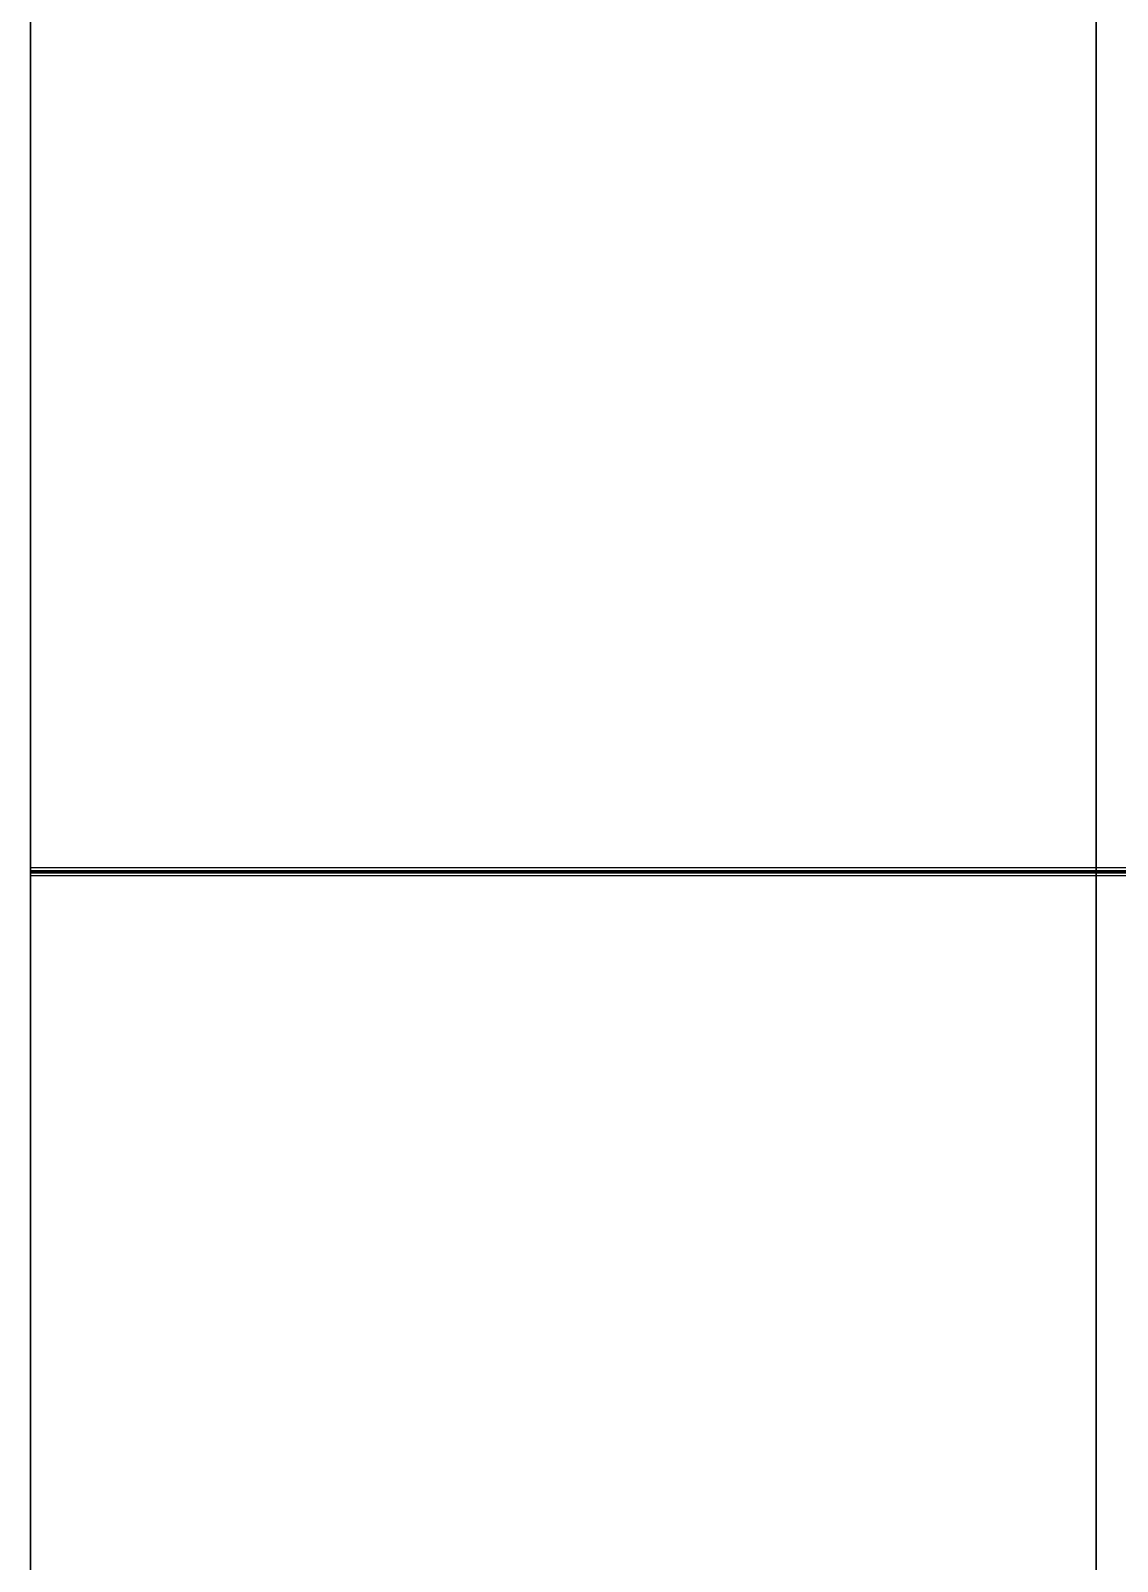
# Model space of a CAD drawing. Header units: millimetres. Extents: x -85 to 1059, y -155 to 155.
# Drawn here: x 989 to 998.18, y 118.17 to 131.11 of the extents above; entities that cross this region are included whole.
import ezdxf

# ---------------------------------------------------------------- set-up
doc = ezdxf.new("R2010")
doc.units = ezdxf.units.MM
doc.header["$MEASUREMENT"] = 0
doc.layers.add('Default', color=7, linetype='Continuous', true_color=0x000000)

msp = doc.modelspace()

# ---------------------------------------------------------------- linework, layer by layer
at = {"layer": 'Default'}
msp.add_line((989, 11.102, 0), (989, 150.002, 0), dxfattribs=at)
for points, knots in [([(989, 0.002, 150), (989, 82.845, 150), (989, 150.002, 82.843), (989, 150.002, 0), (989, 150.002, -82.843), (989, 82.845, -150), (989, 0.002, -150), (989, -82.841, -150), (989, -149.998, -82.843), (989, -149.998, 0), (989, -149.998, 82.843), (989, -82.841, 150), (989, 0.002, 150)], [-5, -5, -5, -5, -4, -4, -4, -3, -3, -3, -2, -2, -2, -1, -1, -1, -1]), ([(998, 0.002, 150), (998, 82.845, 150), (998, 150.002, 82.843), (998, 150.002, 0), (998, 150.002, -82.843), (998, 82.845, -150), (998, 0.002, -150), (998, -82.841, -150), (998, -149.998, -82.843), (998, -149.998, 0), (998, -149.998, 82.843), (998, -82.841, 150), (998, 0.002, 150)], [-5, -5, -5, -5, -4, -4, -4, -3, -3, -3, -2, -2, -2, -1, -1, -1, -1]), ([(989, 124.032, 15.648), (989, 116.333, 77.299), (989, 63.738, 125), (989, 0.002, 125), (989, -17.505, 125), (989, -34.172, 121.401), (989, -49.299, 114.902)], [595.378082, 595.378082, 595.378082, 595.378082, 596.378082, 596.378082, 596.378082, 597.378082, 597.378082, 597.378082, 597.378082]), ([(989, -49.627, -114.76), (989, -34.413, -121.348), (989, -17.632, -124.999), (989, 0.002, -124.999), (989, 63.676, -124.999), (989, 116.23, -77.389), (989, 124.009, -15.825)], [1200.555169, 1200.555169, 1200.555169, 1200.555169, 1201.555169, 1201.555169, 1201.555169, 1202.555169, 1202.555169, 1202.555169, 1202.555169]), ([(998, 124.032, 15.648), (998, 116.333, 77.299), (998, 63.738, 125), (998, 0.002, 125), (998, -17.505, 125), (998, -34.172, 121.401), (998, -49.299, 114.902)], [595.378082, 595.378082, 595.378082, 595.378082, 596.378082, 596.378082, 596.378082, 597.378082, 597.378082, 597.378082, 597.378082]), ([(998, -49.627, -114.76), (998, -34.413, -121.348), (998, -17.632, -124.999), (998, 0.002, -124.999), (998, 63.676, -124.999), (998, 116.23, -77.389), (998, 124.009, -15.825)], [1200.555169, 1200.555169, 1200.555169, 1200.555169, 1201.555169, 1201.555169, 1201.555169, 1202.555169, 1202.555169, 1202.555169, 1202.555169])]:
    msp.add_open_spline(points, degree=3, knots=knots, dxfattribs=at)
for points, degree in [([(1007, 124.032, 15.648), (998, 124.032, 15.648), (989, 124.032, 15.648)], 2), ([(989, 123.966, 14.857), (989, 123.988, 15.121), (989, 124.01, 15.384), (989, 124.032, 15.648)], 3), ([(1007, 124.009, -15.825), (998, 124.009, -15.825), (989, 124.009, -15.825)], 2), ([(989, 124.009, -15.825), (989, 123.995, -15.593), (989, 123.98, -15.361), (989, 123.966, -15.129)], 3), ([(1007, 123.999, 15.253), (998, 123.999, 15.253), (989, 123.999, 15.253)], 2), ([(1007, 123.988, -15.477), (998, 123.988, -15.477), (989, 123.988, -15.477)], 2), ([(1007, 123.966, 14.857), (998, 123.966, 14.857), (989, 123.966, 14.857)], 2), ([(989, 20.249, 14.857), (989, 54.821, 14.857), (989, 89.393, 14.857), (989, 123.966, 14.857)], 3), ([(1007, 123.966, -15.129), (998, 123.966, -15.129), (989, 123.966, -15.129)], 2), ([(989, 123.966, -15.129), (989, 89.276, -15.129), (989, 54.586, -15.129), (989, 19.896, -15.129)], 3), ([(998, 123.966, 14.857), (998, 123.988, 15.121), (998, 124.01, 15.384), (998, 124.032, 15.648)], 3), ([(998, 124.009, -15.825), (998, 123.995, -15.593), (998, 123.98, -15.361), (998, 123.966, -15.129)], 3), ([(998, 20.249, 14.857), (998, 54.821, 14.857), (998, 89.393, 14.857), (998, 123.966, 14.857)], 3), ([(998, 123.966, -15.129), (998, 89.276, -15.129), (998, 54.586, -15.129), (998, 19.896, -15.129)], 3)]:
    msp.add_open_spline(points, degree=degree, dxfattribs=at)

doc.saveas('drawing.dxf')
